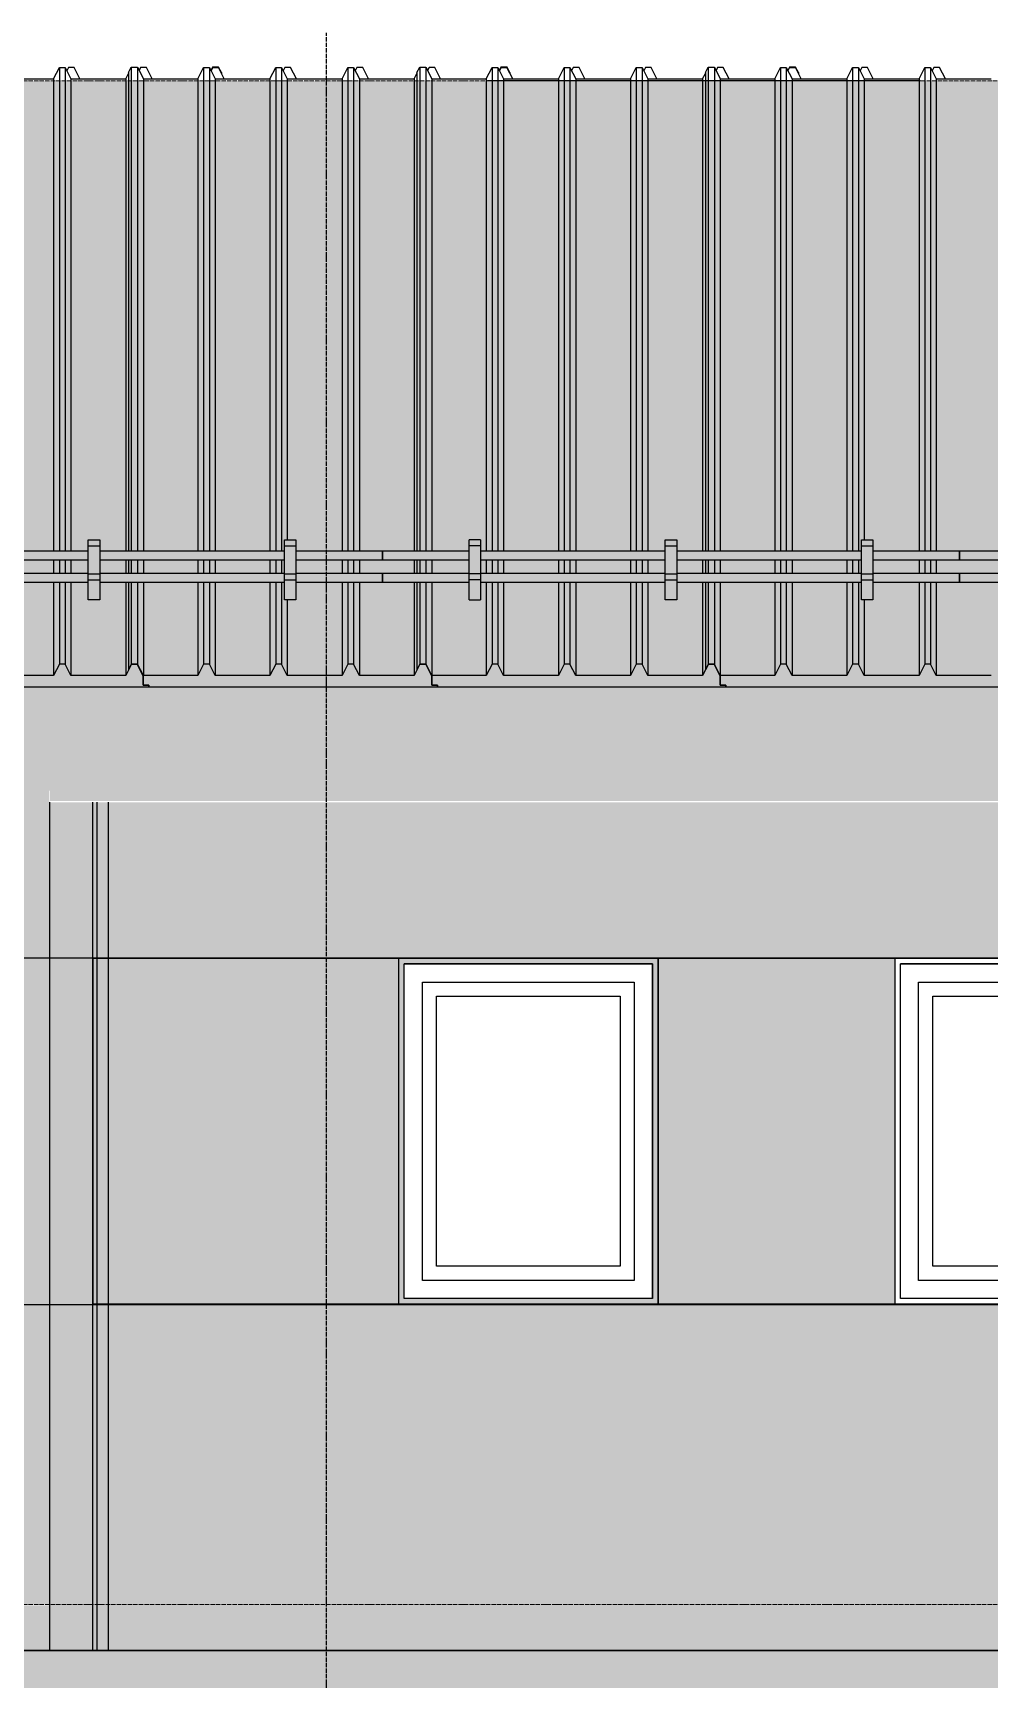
# Model space of a CAD drawing. Header units: millimetres. Extents: x 2162 to 93478, y -2737 to 52379.
# Drawn here: x 23338 to 26653, y 31169 to 36874 of the extents above; entities that cross this region are included whole.
import ezdxf

# ---------------------------------------------------------------- set-up
doc = ezdxf.new("R2010")
doc.units = ezdxf.units.MM
doc.linetypes.add('Штрихпунктир 15 х 2 х 2 мм', pattern=[19, 15, -2, 0, -2])
doc.linetypes.add('Штрихпунктирная', pattern=[30, 25, -2.25, 0.5, -2.25])
doc.layers.add('Axes', color=40, linetype='Штрихпунктирная')
doc.layers.add('Level', color=7, linetype='Continuous', lineweight=9)

# ---------------------------------------------------------------- blocks, each defined once
blk = doc.blocks.new('wind02')
for p, q in [((-48392.2, 2240), (-48392.2, 1040)), ((-47492.2, 2240), (-48392.2, 2240)), ((-47492.2, 2240), (-47492.2, 1040)), ((-48372.2, 1060), (-48372.2, 2220)), ((-47512.2, 2220), (-48372.2, 2220)), ((-48372.2, 1060), (-48372.2, 2220)), ((-48372.2, 2220), (-47512.2, 2220)), ((-47512.2, 1060), (-47512.2, 2220)), ((-47512.2, 2220), (-47512.2, 1060)), ((-48309.2, 2157), (-47575.2, 2157)), ((-48309.2, 1123), (-48309.2, 2157)), ((-47575.2, 2157), (-47575.2, 1123)), ((-48260.2, 1172), (-48260.2, 2108)), ((-48260.2, 2108), (-47624.2, 2108)), ((-47624.2, 2108), (-47624.2, 1172)), ((-47624.2, 1172), (-48260.2, 1172)), ((-47575.2, 1123), (-48309.2, 1123)), ((-48392.2, 1040), (-47492.2, 1040)), ((-47512.2, 1060), (-48372.2, 1060)), ((-47512.2, 1060), (-48372.2, 1060))]:
    blk.add_line(p, q)

msp = doc.modelspace()

# ---------------------------------------------------------------- hatches: boundary and pattern name
at = {"true_color": 0x61993b}
h = msp.add_hatch(color=85, dxfattribs=at)
h.dxf.hatch_style = 1
h.paths.add_polyline_path([(48769.5, 36707.7), (8890.8, 36707.7), (8890.8, 34609.3), (48769.5, 34609.3)])
at = {"true_color": 0xecece7}
h = msp.add_hatch(color=254, dxfattribs=at)
h.dxf.hatch_style = 1
edge = h.paths.add_edge_path(flags=17)
edge.add_line((23395.5, 33667.6), (23024.7, 33667.6))
edge.add_line((23024.7, 33667.6), (23024.7, 32467.6))
edge.add_line((23024.7, 32467.6), (23230.7, 32467.6))
edge.add_line((23230.7, 32467.6), (23230.7, 32527.7))
edge.add_line((23230.7, 32527.7), (23225.7, 32527.7))
edge.add_line((23225.7, 32527.7), (23225.7, 32577.7))
edge.add_line((23225.7, 32577.7), (23275.7, 32577.7))
edge.add_line((23275.7, 32577.7), (23275.7, 32572.7))
edge.add_line((23275.7, 32572.7), (23236.2, 32572.7))
edge.add_arc((23236.2, 32567.2), 5.5, 90, 174.7841)
edge.add_line((23230.7, 32567.7), (23233.9, 32567.7))
edge.add_line((23233.9, 32567.7), (23235.7, 32567.7))
edge.add_line((23235.7, 32567.7), (23241.2, 32567.7))
edge.add_line((23241.2, 32567.7), (23278.9, 32567.7))
edge.add_line((23278.9, 32567.7), (23280.7, 32567.7))
edge.add_line((23280.7, 32567.7), (23280.7, 32467.6))
edge.add_line((23280.7, 32467.6), (23395.5, 32467.6))
edge.add_line((23395.5, 32467.6), (23395.5, 33667.6))
h.paths.add_polyline_path([(23600.5, 34207.7), (23600.5, 33667.7), (26325.5, 33667.7), (26325.5, 32467.6), (26220.5, 32467.6), (25420.5, 32467.6), (24520.5, 32467.6), (23395.5, 32467.6), (23395.5, 33667.6), (23024.7, 33667.6), (23024.7, 33741.5), (21949.6, 33970), (21345.5, 33841.6), (21345.5, 33667.6), (21374.3, 33667.6), (22944.7, 33667.6), (22944.7, 32467.6), (22694.7, 32467.6), (22694.7, 33552.7), (21345.5, 33552.7), (21345.5, 31627.7), (21369.5, 31627.7), (21369.5, 30427.7), (21367.5, 30427.7), (21367.5, 31627.7), (21345.5, 31627.7), (21345.5, 33552.7), (21264.7, 33552.7), (21264.7, 31427.7), (21078.5, 31427.7), (21078.5, 33667.6), (21345.5, 33667.6), (21345.5, 33841.6), (20809.6, 33727.7), (20808.4, 33733.5), (20801.6, 33765.3), (20792.8, 33806.9), (21345.5, 33924.4), (21345.5, 34607.7), (19740.5, 34607.7), (19740.5, 34613.5), (19720.5, 34613.5), (19720.5, 34645.3), (19699.7, 34685.9), (19700.5, 34686.9), (19721, 34646.8), (19720.5, 34645.3), (19720.5, 34614), (19740.5, 34614), (19740.5, 34607.7), (20740.5, 34607.7), (20740.5, 34613.5), (20720.5, 34613.5), (20720.5, 34645.3), (20699.7, 34685.9), (20700.5, 34686.9), (20721, 34646.8), (20720.5, 34645.3), (20720.5, 34614), (20740.5, 34614), (20740.5, 34607.7), (21740.5, 34607.7), (21740.5, 34613.5), (21720.5, 34613.5), (21720.5, 34645.3), (21699.7, 34685.9), (21700.5, 34686.9), (21721, 34646.8), (21720.5, 34645.3), (21720.5, 34614), (21740.5, 34614), (21740.5, 34607.7), (22740.5, 34607.7), (22740.5, 34613.5), (22720.5, 34613.5), (22720.5, 34645.3), (22699.7, 34685.9), (22700.5, 34686.9), (22721, 34646.8), (22720.5, 34645.3), (22720.5, 34614), (22740.5, 34614), (22740.5, 34607.7), (23395.5, 34607.7), (23395.5, 34646.8), (23409.7, 34646.8), (23415.5, 34658.1), (23415.5, 34607.7), (23645.5, 34607.7), (23645.5, 34646.8), (23659.7, 34646.8), (23665.5, 34658.1), (23665.5, 34607.7), (23740.5, 34607.7), (23740.5, 34613.5), (23720.5, 34613.5), (23720.5, 34645.3), (23699.7, 34685.9), (23700.5, 34686.9), (23721, 34646.8), (23909.7, 34646.8), (23915.5, 34658.1), (23915.5, 34607.7), (24145.5, 34607.7), (24145.5, 34646.8), (24159.7, 34646.8), (24165.5, 34658.1), (24165.5, 34607.7), (24395.5, 34607.7), (24395.5, 34646.8), (24409.7, 34646.8), (24415.5, 34658.1), (24415.5, 34607.7), (24645.5, 34607.7), (24645.5, 34646.8), (24659.7, 34646.8), (24665.5, 34658.1), (24665.5, 34607.7), (24740.5, 34607.7), (24740.5, 34613.5), (24720.5, 34613.5), (24720.5, 34645.3), (24699.7, 34685.9), (24700.5, 34686.9), (24721, 34646.8), (24909.7, 34646.8), (24915.5, 34658.1), (24915.5, 34607.7), (25145.5, 34607.7), (25145.5, 34646.8), (25159.7, 34646.8), (25165.5, 34658.1), (25165.5, 34607.7), (25395.5, 34607.7), (25395.5, 34646.8), (25409.7, 34646.8), (25415.5, 34658.1), (25415.5, 34607.7), (25645.5, 34607.7), (25645.5, 34646.8), (25659.7, 34646.8), (25665.5, 34658.1), (25665.5, 34607.7), (25740.5, 34607.7), (25740.5, 34613.5), (25720.5, 34613.5), (25720.5, 34645.3), (25699.7, 34685.9), (25700.5, 34686.9), (25721, 34646.8), (25909.7, 34646.8), (25915.5, 34658.1), (25915.5, 34607.7), (26145.5, 34607.7), (26145.5, 34646.8), (26159.7, 34646.8), (26165.5, 34658.1), (26165.5, 34607.7), (26395.5, 34607.7), (26395.5, 34646.8), (26409.7, 34646.8), (26415.5, 34658.1), (26415.5, 34607.7), (26645.5, 34607.7), (26645.5, 34246.8), (26455.5, 34246.8), (26435.5, 34285.9), (26415.5, 34285.9), (26395.5, 34246.8), (26205.5, 34246.8), (26185.5, 34285.9), (26165.5, 34285.9), (26145.5, 34246.8), (25955.5, 34246.8), (25935.5, 34285.9), (25915.5, 34285.9), (25895.5, 34246.8), (25705.9, 34246.8), (25706.3, 34246), (25706.3, 34245.3), (25685.5, 34285.9), (25665.5, 34285.9), (25645.5, 34246.8), (25455.5, 34246.8), (25435.5, 34285.9), (25415.5, 34285.9), (25395.5, 34246.8), (25205.5, 34246.8), (25185.5, 34285.9), (25165.5, 34285.9), (25145.5, 34246.8), (24955.5, 34246.8), (24935.5, 34285.9), (24915.5, 34285.9), (24895.5, 34246.8), (24705.5, 34246.8), (24685.5, 34285.9), (24665.5, 34285.9), (24645.5, 34246.8), (24455.5, 34246.8), (24435.5, 34285.9), (24415.5, 34285.9), (24395.5, 34246.8), (24205.5, 34246.8), (24185.5, 34285.9), (24165.5, 34285.9), (24145.5, 34246.8), (23955.5, 34246.8), (23935.5, 34285.9), (23915.5, 34285.9), (23895.5, 34246.8), (23705.5, 34246.8), (23685.5, 34285.9), (23665.5, 34285.9), (23645.5, 34246.8), (23455.5, 34246.8), (23435.5, 34285.9), (23415.5, 34285.9), (23395.5, 34246.8), (23395.5, 34207.7)])
h.paths.add_polyline_path([(23106.5, 33806.9), (23102.5, 33788.4), (23097.8, 33766), (23091, 33734), (21951, 33976.3), (21957.8, 34008.3), (21962.5, 34030.3), (21966.5, 34049.2)], flags=16)
h.paths.add_polyline_path([(23106.5, 33806.9), (23102.5, 33788.4), (23102.5, 33788), (23097.8, 33766), (23091, 33734), (21951, 33976.3), (21957.8, 34008.3), (21962.5, 34030.3), (21962.5, 34030.7), (21966.5, 34049.2)], flags=0)
h.paths.add_polyline_path([(23102.5, 33788.4), (23102.5, 33788), (21962.5, 34030.3), (21962.5, 34030.7)], flags=0)
h.paths.add_polyline_path([(24625.5, 33647.7), (25485.5, 33647.7), (25485.5, 32487.7), (24625.5, 32487.7)], flags=16)
h.paths.add_polyline_path([(24688.5, 33584.7), (25422.5, 33584.7), (25422.5, 32550.7), (24688.5, 32550.7)], flags=0)
h.paths.add_polyline_path([(24737.5, 33535.7), (25373.5, 33535.7), (25373.5, 32599.7), (24737.5, 32599.7)], flags=0)
h.paths.add_polyline_path([(25665.6, 34286.9), (25665.2, 34286.1), (25685.8, 34286.1), (25686.3, 34286.9)], flags=16)
h.paths.add_polyline_path([(21345.5, 34607.7), (20740.5, 34607.7), (19740.5, 34607.7), (18335.5, 34607.7), (18335.5, 33667.6), (19320.5, 33667.6), (20220.5, 33667.6), (20998.5, 33667.6), (20998.5, 33767.8), (20809.6, 33727.7), (20808.4, 33733.5), (20801.6, 33765.3), (20792.8, 33806.9), (21345.5, 33924.4)], flags=17)
h.paths.add_polyline_path([(21949.6, 33970), (21345.5, 33841.6), (21345.5, 33667.6), (21374.3, 33667.6), (22944.7, 33667.6), (22944.7, 33758.5)], flags=17)
h.paths.add_polyline_path([(21345.5, 33841.6), (20809.6, 33727.7), (20808.4, 33733.5), (20801.6, 33765.3), (20792.8, 33806.9), (21345.5, 33924.4), (21345.5, 34607.7), (20740.5, 34607.7), (19740.5, 34607.7), (18335.5, 34607.7), (18335.5, 33667.6), (19320.5, 33667.6), (20220.5, 33667.6), (20998.5, 33667.6), (20998.5, 31427.7), (21078.5, 31427.7), (21078.5, 33667.6), (21345.5, 33667.6)])
h.paths.add_polyline_path([(22944.7, 32467.6), (22694.7, 32467.6), (22694.7, 33552.7), (21345.5, 33552.7), (21345.5, 31627.7), (21367.5, 31627.7), (21369.5, 31627.7), (21369.5, 31427.7), (22944.7, 31427.7)], flags=17)
h.paths.add_polyline_path([(22574.7, 31472.7), (21804.7, 31472.7), (21384.7, 31472.7), (21384.7, 33432.7), (21804.7, 33432.7), (22574.7, 33432.7)], flags=16)
h.paths.add_polyline_path([(22467.7, 31772.7), (21979.7, 31772.7), (21979.7, 33247.7), (22467.7, 33247.7)], flags=0)
edge = h.paths.add_edge_path(flags=0)
edge.add_arc((21864.7, 32527.7), 30, 0, 360)
h.paths.add_polyline_path([(21890.1, 32524.8), (21888.5, 32518.1), (21884.9, 32511.9), (21879.8, 32507), (21873.5, 32503.6), (21866.5, 32502.1), (21859.3, 32502.6), (21852.6, 32505.1), (21846.9, 32509.3), (21842.5, 32514.9), (21839.8, 32521.6), (21839.1, 32528.5), (21840.2, 32535.3), (21843.3, 32541.7), (21848, 32547.1), (21854, 32551), (21860.9, 32553), (21868, 32553.1), (21874.9, 32551.2), (21881, 32547.4), (21885.9, 32542.1), (21889, 32535.7), (21890.3, 32528.9), (21889.7, 32522), (21887.2, 32515.4), (21882.9, 32509.6), (21877.2, 32505.3), (21870.5, 32502.7), (21863.4, 32502.1), (21856.4, 32503.4), (21850, 32506.7), (21844.8, 32511.6), (21841.1, 32517.7), (21839.4, 32524.1), (21839.3, 32530.5), (21840.9, 32537.2), (21844.5, 32543.4), (21849.6, 32548.4), (21855.9, 32551.7), (21862.9, 32553.2), (21870.1, 32552.7), (21876.8, 32550.3), (21882.6, 32546.1), (21886.9, 32540.4), (21889.6, 32533.8), (21890.3, 32526.9), (21889.2, 32520.1), (21886.1, 32513.6), (21881.4, 32508.2), (21875.4, 32504.4), (21868.5, 32502.3), (21861.4, 32502.3), (21854.5, 32504.2), (21848.4, 32507.9), (21843.6, 32513.2), (21840.4, 32519.6), (21839.1, 32526.4), (21839.7, 32533.3), (21842.2, 32540), (21846.5, 32545.7), (21852.2, 32550), (21858.9, 32552.6), (21866, 32553.3), (21873, 32551.9), (21879.4, 32548.7), (21884.6, 32543.8), (21888.3, 32537.6), (21890, 32531.2)], flags=0)
edge = h.paths.add_edge_path(flags=0)
edge.add_arc((21864.7, 32527.7), 15, 0, 360)
h.paths.add_polyline_path([(23395.5, 32467.6), (23280.7, 32467.6), (23280.7, 32567.7), (23278.9, 32567.7), (23241.2, 32567.7), (23235.7, 32567.7), (23233.9, 32567.7), (23225.7, 32567.7), (23225.7, 32527.7), (23230.7, 32527.7), (23230.7, 32467.6), (23024.7, 32467.6), (23024.7, 31427.7), (23395.5, 31427.7)], flags=17)
edge = h.paths.add_edge_path(flags=16)
edge.add_line((23205.7, 31977.7), (23230.7, 31977.7))
edge.add_line((23230.7, 31977.7), (23230.7, 31952.7))
edge.add_line((23230.7, 31952.7), (23227.7, 31952.7))
edge.add_line((23227.7, 31952.7), (23227.7, 31971.2))
edge.add_arc((23224.2, 31971.2), 3.5, 0, 90)
edge.add_line((23224.2, 31974.7), (23206.9, 31974.7))
edge.add_arc((23206.9, 31975.9), 1.2, 180, 270, ccw=False)
edge.add_line((23205.7, 31975.9), (23205.7, 31977.7))
at = {"true_color": 0x61993b}
h = msp.add_hatch(color=85, dxfattribs=at)
h.dxf.hatch_style = 1
h.paths.add_polyline_path([(28701.6, 34607.7), (23397.3, 34607.7), (23397.3, 34211.8), (28701.6, 34211.8)])
h = msp.add_hatch(color=85, dxfattribs=at)
h.dxf.hatch_style = 1
h.paths.add_polyline_path([(23600.5, 34207.7), (23395.5, 34207.7), (23395.5, 31267.7), (23600.5, 31267.7)])
at = {"true_color": 0xecece7}
h = msp.add_hatch(color=254, dxfattribs=at)
h.dxf.hatch_style = 1
h.paths.add_polyline_path([(24893.8, 34207.7), (24355.5, 34207.7), (24355.5, 33667.7), (26469, 33667.7), (27225.5, 33667.7), (27365.5, 33667.7), (27365.5, 34207.7), (25893.8, 34207.7)])
h.paths.add_polyline_path([(24355.5, 34207.7), (23893.8, 34207.7), (23600.5, 34207.7), (23600.5, 33667.7), (24355.5, 33667.7)])
h.paths.add_polyline_path([(27365.5, 34207.7), (27365.5, 33667.7), (28130.5, 33667.7), (28130.5, 34207.7)])
h.paths.add_polyline_path([(27365.5, 32467.7), (28130.5, 32467.7), (28130.5, 33667.6), (27365.5, 33667.6)])
h.paths.add_polyline_path([(27365.5, 33667.6), (27225.5, 33667.6), (27225.5, 32467.7), (27365.5, 32467.7)])
h.paths.add_polyline_path([(26220.5, 32467.6), (25420.5, 32467.6), (24520.5, 32467.6), (24355.5, 32467.6), (24355.5, 31427.7), (27365.5, 31427.7), (27365.5, 32467.6), (27120.5, 32467.6)])
h.paths.add_polyline_path([(27365.5, 31427.7), (28130.5, 31427.7), (28130.5, 32467.6), (27365.5, 32467.6)])
h.paths.add_polyline_path([(27365.5, 31427.7), (27365.5, 31267.7), (28130.5, 31267.7), (28130.5, 31427.7)])
h.paths.add_polyline_path([(27365.5, 31267.7), (27365.5, 31427.7), (24355.5, 31427.7), (24355.5, 31267.7)])
h.paths.add_polyline_path([(24355.5, 32467.6), (23600.5, 32467.6), (23600.5, 31427.7), (24355.5, 31427.7)])
h.paths.add_polyline_path([(24355.5, 31267.7), (24355.5, 31427.7), (23600.5, 31427.7), (23600.5, 31267.7)])
h = msp.add_hatch(color=254, dxfattribs=at)
h.dxf.hatch_style = 1
h.paths.add_polyline_path([(23460.1, 31425), (23281.1, 31425), (23281.1, 31275), (23279.3, 31275), (23241.6, 31275), (23236.1, 31275), (23234.3, 31275), (23231.1, 31275), (23231.1, 31280), (23179.1, 31280), (23179.1, 31267.9, 0.158626), (23182.7, 31265), (23460.1, 31265)])
h.paths.add_polyline_path([(23231.1, 31370), (23222.5, 31370), (23184.5, 31365.5, 0.379651), (23177.9, 31358), (23177.9, 31280), (23231.1, 31280)])
h.paths.add_polyline_path([(23227.1, 31425), (23025.1, 31425), (23025.1, 31375.4), (23173.1, 31375.4), (23225.1, 31375), (23225.1, 31373, -0.379651), (23222.5, 31370), (23222.5, 31370), (23231.1, 31370), (23231.1, 31385), (23227.1, 31385)])
h.paths.add_polyline_path([(22945.1, 31425), (22620, 31425), (22620, 31375.4), (22945.1, 31375.4)])
h.paths.add_polyline_path([(22580, 31425), (21370, 31425), (21370, 31375.4), (22580, 31375.4)])
at = {"true_color": 0x61993b}
h = msp.add_hatch(color=85, dxfattribs=at)
h.dxf.hatch_style = 1
h.paths.add_polyline_path([(60590.5, 31267.7), (9190, 31267.7), (9190, 30427.7), (60590.5, 30427.7)])
h = msp.add_hatch(color=85, dxfattribs=at)
h.dxf.hatch_style = 1
h.paths.add_polyline_path([(21047.2, 30457.7), (21039, 30427.7), (21316.5, 30427.7), (21316.5, 31257.7), (21117.2, 31257.7), (21117.2, 31253.7), (21100.3, 31253.7), (21052.2, 31203.7), (21047.2, 31203.7)])
h.paths.add_polyline_path([(21374.5, 31257.7), (21374.5, 31140.2), (22574.5, 31140.2), (22574.5, 31257.7)])
h.paths.add_polyline_path([(21374.5, 31090.2), (21374.5, 30917.7), (22574.5, 30917.7), (22574.5, 31090.2)])
h.paths.add_polyline_path([(22574.5, 30680.2), (22574.5, 30852.7), (21374.5, 30852.7), (21374.5, 30680.2)])
h.paths.add_polyline_path([(22574.5, 30427.7), (22574.5, 30615.2), (21374.5, 30615.2), (21374.5, 30427.7)])
h.paths.add_polyline_path([(22632.5, 30427.7), (22945.5, 30427.7), (22937.2, 30457.7), (22937.2, 31203.7), (22932.2, 31203.7), (22884.1, 31253.7), (22867.2, 31253.7), (22632.5, 31257.7)])
h.paths.add_polyline_path([(27365.5, 30427.7), (27365.5, 31267.7), (24355.5, 31267.7), (24355.5, 30427.7)])

# ---------------------------------------------------------------- linework, layer by layer
for p, q in [((23409.7, 36715), (23429.7, 36754.1)), ((23429.7, 36754.1), (23449.7, 36754.1)), ((23429.7, 36754.1), (23429.7, 35078.3)), ((23449.7, 36754.1), (23469.7, 36715)), ((23449.7, 36754.1), (23449.7, 35078.3)), ((23461.3, 36754.1), (23455.5, 36742.8)), ((23481.3, 36754.1), (23461.3, 36754.1)), ((23501.3, 36715), (23481.3, 36754.1)), ((23669.5, 36736.5), (23679, 36755.1)), ((23679, 36755.1), (23700.5, 36755.1)), ((23679, 36755.1), (23679, 35078.4)), ((23700.5, 36755.1), (23721, 36715)), ((23700.5, 36755.1), (23700.5, 35078.4)), ((23711.3, 36754.1), (23706.1, 36744.1)), ((23731.3, 36754.1), (23711.3, 36754.1)), ((23751.3, 36715), (23731.3, 36754.1)), ((23909.7, 36715), (23929.7, 36754.1)), ((23929.7, 36754.1), (23949.7, 36754.1)), ((23929.7, 36754.1), (23929.7, 35078.1)), ((23949.7, 36754.1), (23969.7, 36715)), ((23949.7, 36754.1), (23949.7, 35078.1)), ((23960.5, 36755.1), (23954.9, 36744.1)), ((23955.3, 36743.2), (23961, 36754.3)), ((23961.3, 36754.1), (23955.5, 36742.8)), ((23982, 36755.1), (23960.5, 36755.1)), ((23961, 36754.3), (23981.5, 36754.3)), ((23981.3, 36754.1), (23961.3, 36754.1)), ((24001.3, 36715), (23981.3, 36754.1)), ((23981.5, 36754.3), (23990.8, 36736.2)), ((23991.5, 36736.5), (23982, 36755.1)), ((24159.7, 36715), (24179.7, 36754.1)), ((24179.7, 36754.1), (24199.7, 36754.1)), ((24179.7, 36754.1), (24179.7, 35078.3)), ((24199.7, 36754.1), (24219.7, 36715)), ((24199.7, 36754.1), (24199.7, 35078.4)), ((24211.3, 36754.1), (24205.5, 36742.8)), ((24231.3, 36754.1), (24211.3, 36754.1)), ((24251.3, 36715), (24231.3, 36754.1)), ((24409.7, 36715), (24429.7, 36754.1)), ((24429.7, 36754.1), (24449.7, 36754.1)), ((24429.7, 36754.1), (24429.7, 35078.1)), ((24449.7, 36754.1), (24469.7, 36715)), ((24449.7, 36754.1), (24449.7, 35078.1)), ((24461.3, 36754.1), (24455.5, 36742.8)), ((24481.3, 36754.1), (24461.3, 36754.1)), ((24501.3, 36715), (24481.3, 36754.1)), ((24669.5, 36736.5), (24679, 36755.1)), ((24679, 36755.1), (24700.5, 36755.1)), ((24679, 36755.1), (24679, 35078.1)), ((24700.5, 36755.1), (24721, 36715)), ((24700.5, 36755.1), (24700.5, 35078.1)), ((24711.3, 36754.1), (24706.1, 36744.1)), ((24731.3, 36754.1), (24711.3, 36754.1)), ((24751.3, 36715), (24731.3, 36754.1)), ((24909.7, 36715), (24929.7, 36754.1)), ((24929.7, 36754.1), (24949.7, 36754.1)), ((24929.7, 36754.1), (24929.7, 35078.4)), ((24949.7, 36754.1), (24969.7, 36715)), ((24949.7, 36754.1), (24949.7, 35078.4)), ((24960.5, 36755.1), (24954.9, 36744.1)), ((24955.3, 36743.2), (24961, 36754.3)), ((24961.3, 36754.1), (24955.5, 36742.8)), ((24982, 36755.1), (24960.5, 36755.1)), ((24961, 36754.3), (24981.5, 36754.3)), ((24981.3, 36754.1), (24961.3, 36754.1)), ((25001.3, 36715), (24981.3, 36754.1)), ((24981.5, 36754.3), (24990.8, 36736.2)), ((24991.5, 36736.5), (24982, 36755.1)), ((25159.7, 36715), (25179.7, 36754.1)), ((25179.7, 36754.1), (25199.7, 36754.1)), ((25179.7, 36754.1), (25179.7, 35078.1)), ((25199.7, 36754.1), (25219.7, 36715)), ((25199.7, 36754.1), (25199.7, 35078.1)), ((25211.3, 36754.1), (25205.5, 36742.8)), ((25231.3, 36754.1), (25211.3, 36754.1)), ((25251.3, 36715), (25231.3, 36754.1)), ((25409.7, 36715), (25429.7, 36754.1)), ((25429.7, 36754.1), (25449.7, 36754.1)), ((25429.7, 36754.1), (25429.7, 35078.3)), ((25449.7, 36754.1), (25469.7, 36715)), ((25449.7, 36754.1), (25449.7, 35078.3)), ((25461.3, 36754.1), (25455.5, 36742.8)), ((25481.3, 36754.1), (25461.3, 36754.1)), ((25501.3, 36715), (25481.3, 36754.1)), ((25669.5, 36736.5), (25679, 36755.1)), ((25679, 36755.1), (25700.5, 36755.1)), ((25679, 36755.1), (25679, 35078.4)), ((25700.5, 36755.1), (25721, 36715)), ((25700.5, 36755.1), (25700.5, 35078.4)), ((25711.3, 36754.1), (25706.1, 36744.1)), ((25731.3, 36754.1), (25711.3, 36754.1)), ((25751.3, 36715), (25731.3, 36754.1)), ((25909.7, 36715), (25929.7, 36754.1)), ((25929.7, 36754.1), (25949.7, 36754.1)), ((25929.7, 36754.1), (25929.7, 35078.1)), ((25949.7, 36754.1), (25969.7, 36715)), ((25949.7, 36754.1), (25949.7, 35078.1)), ((25960.5, 36755.1), (25954.9, 36744.1)), ((25955.3, 36743.2), (25961, 36754.3)), ((25961.3, 36754.1), (25955.5, 36742.8)), ((25982, 36755.1), (25960.5, 36755.1)), ((25961, 36754.3), (25981.5, 36754.3)), ((25981.3, 36754.1), (25961.3, 36754.1)), ((26001.3, 36715), (25981.3, 36754.1)), ((25981.5, 36754.3), (25990.8, 36736.2)), ((25991.5, 36736.5), (25982, 36755.1)), ((26159.7, 36715), (26179.7, 36754.1)), ((26179.7, 36754.1), (26199.7, 36754.1)), ((26179.7, 36754.1), (26179.7, 35078.3)), ((26199.7, 36754.1), (26219.7, 36715)), ((26199.7, 36754.1), (26199.7, 35078.4)), ((26211.3, 36754.1), (26205.5, 36742.8)), ((26231.3, 36754.1), (26211.3, 36754.1)), ((26251.3, 36715), (26231.3, 36754.1)), ((26409.7, 36715), (26429.7, 36754.1)), ((26429.7, 36754.1), (26449.7, 36754.1)), ((26429.7, 36754.1), (26429.7, 35078.1)), ((26449.7, 36754.1), (26469.7, 36715)), ((26449.7, 36754.1), (26449.7, 35078.1)), ((26461.3, 36754.1), (26455.5, 36742.8)), ((26481.3, 36754.1), (26461.3, 36754.1)), ((26501.3, 36715), (26481.3, 36754.1)), ((23219.7, 36715), (23409.7, 36715)), ((23409.7, 36715), (23409.7, 35078.3)), ((23469.7, 36715), (23659.7, 36715)), ((23469.7, 36715), (23469.7, 35078.3)), ((23659.7, 36715), (23669.5, 36734.1)), ((23659.7, 36715), (23659.7, 35078.4)), ((23669.5, 36736.5), (23669.5, 35078.4)), ((23721, 36715), (23909.7, 36715)), ((23721, 36715), (23721, 35078.4)), ((23909.7, 36715), (23909.7, 35078.1)), ((23969.7, 36715), (24159.7, 36715)), ((23969.7, 36715), (23969.7, 35078.1)), ((23990.8, 36736.2), (23991.5, 36736.5)), ((23991.5, 36736.5), (23991.5, 36734.1)), ((24159.7, 36715), (24159.7, 35078.3)), ((24219.7, 36715), (24409.7, 36715)), ((24219.7, 36715), (24219.7, 35117.8)), ((24409.7, 36715), (24409.7, 35078.1)), ((24469.7, 36715), (24659.7, 36715)), ((24469.7, 36715), (24469.7, 35078.1)), ((24659.7, 36715), (24669.5, 36734.1)), ((24659.7, 36715), (24659.7, 35078.1)), ((24669.5, 36736.5), (24669.5, 35078.1)), ((24721, 36715), (24909.7, 36715)), ((24721, 36715), (24721, 35078.1)), ((24909.7, 36715), (24909.7, 35078.4)), ((26220.5, 36707.7), (24914.2, 36707.7)), ((24969.7, 36715), (25159.7, 36715)), ((24969.7, 36715), (24969.7, 35078.4)), ((24990.8, 36736.2), (24991.5, 36736.5)), ((24991.5, 36736.5), (24991.5, 36734.1)), ((25159.7, 36715), (25159.7, 35078.1)), ((25219.7, 36715), (25409.7, 36715)), ((25219.7, 36715), (25219.7, 35078.1)), ((25409.7, 36715), (25409.7, 35078.3)), ((25469.7, 36715), (25659.7, 36715)), ((25469.7, 36715), (25469.7, 35078.3)), ((25659.7, 36715), (25669.5, 36734.1)), ((25659.7, 36715), (25659.7, 35078.4)), ((25669.5, 36736.5), (25669.5, 35078.4)), ((25721, 36715), (25909.7, 36715)), ((25721, 36715), (25721, 35078.4)), ((25909.7, 36715), (25909.7, 35078.1)), ((25969.7, 36715), (26159.7, 36715)), ((25969.7, 36715), (25969.7, 35078.1)), ((25990.8, 36736.2), (25991.5, 36736.5)), ((25991.5, 36736.5), (25991.5, 36734.1)), ((26414.2, 36707.7), (26034.2, 36707.7)), ((26159.7, 36715), (26159.7, 35078.3)), ((26219.7, 36715), (26409.7, 36715)), ((26219.7, 36715), (26219.7, 35117.8)), ((26409.7, 36715), (26409.7, 35078.1)), ((26469.7, 36715), (26659.7, 36715)), ((26469.7, 36715), (26469.7, 35078.1)), ((23530, 35097), (23570, 35097)), ((24210, 35097), (24250, 35097)), ((24890, 35097), (24850, 35097)), ((25530, 35097), (25570, 35097)), ((26210, 35097), (26250, 35097)), ((23409.7, 35048.4), (23409.7, 35000.1)), ((23429.7, 35048.4), (23429.7, 35000.1)), ((23449.7, 35048.4), (23449.7, 35000.1)), ((23469.7, 35048.4), (23469.7, 35000.1)), ((23659.7, 35048.5), (23659.7, 35000.1)), ((23669.5, 35048.5), (23669.5, 35000.1)), ((23679, 35048.5), (23679, 35000.1)), ((23700.5, 35048.5), (23700.5, 35000.1)), ((23721, 35048.6), (23721, 35000.1)), ((23909.7, 35048.4), (23909.7, 34999.8)), ((23929.7, 35048.4), (23929.7, 34999.8)), ((23949.7, 35048.4), (23949.7, 34999.8)), ((23969.7, 35048.4), (23969.7, 34999.8)), ((24159.7, 35048.4), (24159.7, 35000.1)), ((24179.7, 35048.4), (24179.7, 35000.1)), ((24199.7, 35048.4), (24199.7, 35000.1)), ((24409.7, 35048.4), (24409.7, 34999.8)), ((24429.7, 35048.4), (24429.7, 34999.8)), ((24449.7, 35048.4), (24449.7, 34999.8)), ((24469.7, 35048.4), (24469.7, 34999.8)), ((24550, 35078.4), (24550, 35078.4)), ((24550, 35078.4), (24550, 35078.4)), ((24659.7, 35048.4), (24659.7, 34999.8)), ((24669.5, 35048.4), (24669.5, 34999.8)), ((24679, 35048.4), (24679, 34999.8)), ((24700.5, 35048.4), (24700.5, 34999.8)), ((24721, 35048.4), (24721, 34999.8)), ((24909.7, 35048.4), (24909.7, 35000.1)), ((24929.7, 35048.4), (24929.7, 35000.1)), ((24949.7, 35048.5), (24949.7, 35000.1)), ((24969.7, 35048.5), (24969.7, 35000.1)), ((25159.7, 35048.4), (25159.7, 34999.8)), ((25179.7, 35048.4), (25179.7, 34999.8)), ((25199.7, 35048.4), (25199.7, 34999.8)), ((25219.7, 35048.4), (25219.7, 34999.8)), ((25409.7, 35048.4), (25409.7, 35000.1)), ((25429.7, 35048.4), (25429.7, 35000.1)), ((25449.7, 35048.4), (25449.7, 35000.1)), ((25469.7, 35048.4), (25469.7, 35000.1)), ((25659.7, 35048.5), (25659.7, 35000.1)), ((25669.5, 35048.5), (25669.5, 35000.1)), ((25679, 35048.5), (25679, 35000.1)), ((25700.5, 35048.5), (25700.5, 35000.1)), ((25721, 35048.6), (25721, 35000.1)), ((25909.7, 35048.4), (25909.7, 34999.8)), ((25929.7, 35048.4), (25929.7, 34999.8)), ((25949.7, 35048.4), (25949.7, 34999.8)), ((25969.7, 35048.4), (25969.7, 34999.8)), ((26159.7, 35048.4), (26159.7, 35000.1)), ((26179.7, 35048.4), (26179.7, 35000.1)), ((26199.7, 35048.4), (26199.7, 35000.1)), ((26409.7, 35048.4), (26409.7, 34999.8)), ((26429.7, 35048.4), (26429.7, 34999.8)), ((26449.7, 35048.4), (26449.7, 34999.8)), ((26469.7, 35048.4), (26469.7, 34999.8)), ((26550, 35078.4), (26550, 35078.4)), ((26550, 35078.4), (26550, 35078.4)), ((23530, 34999.2), (23570, 34999.2)), ((23530, 34978.4), (23570, 34978.4)), ((24210, 34999.2), (24250, 34999.2)), ((24210, 34978.4), (24250, 34978.4)), ((24550, 35000.1), (24550, 35000.1)), ((24550, 35000.1), (24550, 35000.1)), ((24890, 34999.2), (24850, 34999.2)), ((24890, 34978.4), (24850, 34978.4)), ((25530, 34999.2), (25570, 34999.2)), ((25530, 34978.4), (25570, 34978.4)), ((26210, 34999.2), (26250, 34999.2)), ((26210, 34978.4), (26250, 34978.4)), ((26550, 35000.1), (26550, 35000.1)), ((26550, 35000.1), (26550, 35000.1)), ((23409.7, 34970.2), (23409.7, 34646.8)), ((23429.7, 34970.2), (23429.7, 34685.9)), ((23449.7, 34970.2), (23449.7, 34685.9)), ((23469.7, 34970.2), (23469.7, 34646.8)), ((23659.7, 34970.3), (23659.7, 34646.8)), ((23669.5, 34970.3), (23669.5, 34668.4)), ((23679, 34970.3), (23679, 34686.9)), ((23700.5, 34970.3), (23700.5, 34686.9)), ((23721, 34970.3), (23721, 34646.8)), ((23909.7, 34970.2), (23909.7, 34646.8)), ((23929.7, 34970.2), (23929.7, 34685.9)), ((23949.7, 34970.2), (23949.7, 34685.9)), ((23969.7, 34970.2), (23969.7, 34646.8)), ((24159.7, 34970.2), (24159.7, 34646.8)), ((24179.7, 34970.2), (24179.7, 34685.9)), ((24199.7, 34970.2), (24199.7, 34685.9)), ((24409.7, 34970.2), (24409.7, 34646.8)), ((24429.7, 34970.2), (24429.7, 34685.9)), ((24449.7, 34970.2), (24449.7, 34685.9)), ((24469.7, 34970.2), (24469.7, 34646.8)), ((24659.7, 34970.2), (24659.7, 34646.8)), ((24669.5, 34970.2), (24669.5, 34668.4)), ((24679, 34970.2), (24679, 34686.9)), ((24700.5, 34970.2), (24700.5, 34686.9)), ((24721, 34970.2), (24721, 34646.8)), ((24909.7, 34970.2), (24909.7, 34646.8)), ((24929.7, 34970.2), (24929.7, 34685.9)), ((24949.7, 34970.2), (24949.7, 34685.9)), ((24969.7, 34970.2), (24969.7, 34646.8)), ((25159.7, 34970.2), (25159.7, 34646.8)), ((25179.7, 34970.2), (25179.7, 34685.9)), ((25199.7, 34970.2), (25199.7, 34685.9)), ((25219.7, 34970.2), (25219.7, 34646.8)), ((25409.7, 34970.2), (25409.7, 34646.8)), ((25429.7, 34970.2), (25429.7, 34685.9)), ((25449.7, 34970.2), (25449.7, 34685.9)), ((25469.7, 34970.2), (25469.7, 34646.8)), ((25659.7, 34970.3), (25659.7, 34646.8)), ((25669.5, 34970.3), (25669.5, 34668.4)), ((25679, 34970.3), (25679, 34686.9)), ((25700.5, 34970.3), (25700.5, 34686.9)), ((25721, 34970.3), (25721, 34646.8)), ((25909.7, 34970.2), (25909.7, 34646.8)), ((25929.7, 34970.2), (25929.7, 34685.9)), ((25949.7, 34970.2), (25949.7, 34685.9)), ((25969.7, 34970.2), (25969.7, 34646.8)), ((26159.7, 34970.2), (26159.7, 34646.8)), ((26179.7, 34970.2), (26179.7, 34685.9)), ((26199.7, 34970.2), (26199.7, 34685.9)), ((26409.7, 34970.2), (26409.7, 34646.8)), ((26429.7, 34970.2), (26429.7, 34685.9)), ((26449.7, 34970.2), (26449.7, 34685.9)), ((26469.7, 34970.2), (26469.7, 34646.8)), ((24219.7, 34909.9), (24219.7, 34646.8)), ((26219.7, 34909.9), (26219.7, 34646.8)), ((23409.7, 34646.8), (23219.7, 34646.8)), ((23429.7, 34685.9), (23409.7, 34646.8)), ((23449.7, 34685.9), (23429.7, 34685.9)), ((23469.7, 34646.8), (23449.7, 34685.9)), ((23659.7, 34646.8), (23469.7, 34646.8)), ((23679.7, 34685.9), (23659.7, 34646.8)), ((23679, 34686.9), (23669.5, 34668.4)), ((23669.5, 34668.4), (23670.2, 34668)), ((23670.2, 34668), (23679.5, 34686.1)), ((23700.5, 34686.9), (23679, 34686.9)), ((23679.5, 34686.1), (23700, 34686.1)), ((23699.7, 34685.9), (23679.7, 34685.9)), ((23720.5, 34645.3), (23699.7, 34685.9)), ((23700, 34686.1), (23720.5, 34646)), ((23721, 34646.8), (23700.5, 34686.9)), ((23720.5, 34613.5), (23720.5, 34645.3)), ((23720.5, 34645.3), (23720.5, 34614)), ((23909.7, 34646.8), (23721, 34646.8)), ((23929.7, 34685.9), (23909.7, 34646.8)), ((23949.7, 34685.9), (23929.7, 34685.9)), ((23969.7, 34646.8), (23949.7, 34685.9)), ((24159.7, 34646.8), (23969.7, 34646.8)), ((24179.7, 34685.9), (24159.7, 34646.8)), ((24199.7, 34685.9), (24179.7, 34685.9)), ((24219.7, 34646.8), (24199.7, 34685.9)), ((24409.7, 34646.8), (24219.7, 34646.8)), ((24429.7, 34685.9), (24409.7, 34646.8)), ((24449.7, 34685.9), (24429.7, 34685.9)), ((24469.7, 34646.8), (24449.7, 34685.9)), ((24659.7, 34646.8), (24469.7, 34646.8)), ((24679.7, 34685.9), (24659.7, 34646.8)), ((24679, 34686.9), (24669.5, 34668.4)), ((24669.5, 34668.4), (24670.2, 34668)), ((24670.2, 34668), (24679.5, 34686.1)), ((24700.5, 34686.9), (24679, 34686.9)), ((24679.5, 34686.1), (24700, 34686.1)), ((24699.7, 34685.9), (24679.7, 34685.9)), ((24720.5, 34645.3), (24699.7, 34685.9)), ((24700, 34686.1), (24720.5, 34646)), ((24721, 34646.8), (24700.5, 34686.9)), ((24720.5, 34613.5), (24720.5, 34645.3)), ((24720.5, 34645.3), (24720.5, 34614)), ((24909.7, 34646.8), (24721, 34646.8)), ((24929.7, 34685.9), (24909.7, 34646.8)), ((24949.7, 34685.9), (24929.7, 34685.9)), ((24969.7, 34646.8), (24949.7, 34685.9)), ((25159.7, 34646.8), (24969.7, 34646.8)), ((25179.7, 34685.9), (25159.7, 34646.8)), ((25199.7, 34685.9), (25179.7, 34685.9)), ((25219.7, 34646.8), (25199.7, 34685.9)), ((25409.7, 34646.8), (25219.7, 34646.8)), ((25429.7, 34685.9), (25409.7, 34646.8)), ((25449.7, 34685.9), (25429.7, 34685.9)), ((25469.7, 34646.8), (25449.7, 34685.9)), ((25659.7, 34646.8), (25469.7, 34646.8)), ((25679.7, 34685.9), (25659.7, 34646.8)), ((25679, 34686.9), (25669.5, 34668.4)), ((25669.5, 34668.4), (25670.2, 34668)), ((25670.2, 34668), (25679.5, 34686.1)), ((25700.5, 34686.9), (25679, 34686.9)), ((25679.5, 34686.1), (25700, 34686.1)), ((25699.7, 34685.9), (25679.7, 34685.9)), ((25720.5, 34645.3), (25699.7, 34685.9)), ((25700, 34686.1), (25720.5, 34646)), ((25721, 34646.8), (25700.5, 34686.9)), ((25720.5, 34613.5), (25720.5, 34645.3)), ((25720.5, 34645.3), (25720.5, 34614)), ((25909.7, 34646.8), (25721, 34646.8)), ((25929.7, 34685.9), (25909.7, 34646.8)), ((25949.7, 34685.9), (25929.7, 34685.9)), ((25969.7, 34646.8), (25949.7, 34685.9)), ((26159.7, 34646.8), (25969.7, 34646.8)), ((26179.7, 34685.9), (26159.7, 34646.8)), ((26199.7, 34685.9), (26179.7, 34685.9)), ((26219.7, 34646.8), (26199.7, 34685.9)), ((26409.7, 34646.8), (26219.7, 34646.8)), ((26429.7, 34685.9), (26409.7, 34646.8)), ((26449.7, 34685.9), (26429.7, 34685.9)), ((26469.7, 34646.8), (26449.7, 34685.9)), ((26659.7, 34646.8), (26469.7, 34646.8)), ((22740.5, 34607.7), (23740.5, 34607.7)), ((23720.5, 34614), (23740.5, 34614)), ((23740.5, 34613.5), (23720.5, 34613.5)), ((23740.5, 34607.7), (23740.5, 34613.5)), ((23740.5, 34613.5), (23740.5, 34607.7)), ((23740.5, 34607.7), (24740.5, 34607.7)), ((24720.5, 34614), (24740.5, 34614)), ((24740.5, 34613.5), (24720.5, 34613.5)), ((24740.5, 34607.7), (24740.5, 34613.5)), ((24740.5, 34613.5), (24740.5, 34607.7)), ((24740.5, 34607.7), (25740.5, 34607.7)), ((25720.5, 34614), (25740.5, 34614)), ((25740.5, 34613.5), (25720.5, 34613.5)), ((25740.5, 34607.7), (25740.5, 34613.5)), ((25740.5, 34613.5), (25740.5, 34607.7)), ((25740.5, 34607.7), (26740.5, 34607.7)), ((23395.5, 34207.7), (23395.5, 31267.7)), ((23545.5, 31267.7), (23545.5, 34207.7)), ((23560.5, 31267.7), (23560.5, 34207.7)), ((23600.5, 31267.7), (23600.5, 34207.7)), ((24520.5, 33667.6), (23024.7, 33667.6)), ((24520.5, 33667.6), (23024.7, 33667.6)), ((23545.5, 33667.7), (26469, 33667.7)), ((23545.5, 33667.7), (23545.5, 32467.7)), ((23750.5, 33667.7), (28130.5, 33667.7)), ((25420.5, 33667.6), (24520.5, 33667.6)), ((26220.5, 33667.6), (25420.5, 33667.6)), ((26220.5, 33667.6), (25420.5, 33667.6)), ((25505.5, 32467.7), (25505.5, 33667.7)), ((27120.5, 33667.6), (26220.5, 33667.6)), ((23280.7, 32467.6), (24520.5, 32467.6)), ((23280.7, 32467.6), (24520.5, 32467.6)), ((28130.5, 32467.7), (23545.5, 32467.7)), ((24520.5, 32467.6), (25420.5, 32467.6)), ((25420.5, 32467.6), (26220.5, 32467.6)), ((25420.5, 32467.6), (26220.5, 32467.6)), ((26220.5, 32467.6), (27120.5, 32467.6)), ((30756.7, 31267.7), (23182.3, 31267.7)), ((23182.3, 31267.7), (27365.5, 31267.7))]:
    msp.add_line(p, q)
at = {"color": 0}
for p, q in [((23530, 35097), (23530, 35117.8)), ((23530, 35117.8), (23570, 35117.8)), ((23530, 34999.2), (23530, 35097)), ((23570, 35117.8), (23570, 35097)), ((23570, 35097), (23570, 34999.2)), ((24210, 35097), (24210, 35117.8)), ((24210, 35117.8), (24250, 35117.8)), ((24210, 34999.2), (24210, 35097)), ((24250, 35117.8), (24250, 35097)), ((24250, 35097), (24250, 34999.2)), ((24850, 35097), (24850, 35117.8)), ((24890, 35117.8), (24850, 35117.8)), ((24850, 34999.2), (24850, 35097)), ((24890, 35117.8), (24890, 35097)), ((24890, 35097), (24890, 34999.2)), ((25530, 35097), (25530, 35117.8)), ((25530, 35117.8), (25570, 35117.8)), ((25530, 34999.2), (25530, 35097)), ((25570, 35117.8), (25570, 35097)), ((25570, 35097), (25570, 34999.2)), ((26210, 35097), (26210, 35117.8)), ((26210, 35117.8), (26250, 35117.8)), ((26210, 34999.2), (26210, 35097)), ((26250, 35117.8), (26250, 35097)), ((26250, 35097), (26250, 34999.2)), ((23530, 35078.4), (22890, 35078.4)), ((22890, 35048.4), (23530, 35048.4)), ((24210, 35078.4), (23570, 35078.4)), ((23570, 35048.4), (24210, 35048.4)), ((24550, 35078.4), (24250, 35078.4)), ((24250, 35048.4), (24550, 35048.4)), ((24850, 35078.4), (24550, 35078.4)), ((24550, 35060.3), (24550, 35078.4)), ((24550, 35078.4), (24550, 35060.3)), ((24550, 35048.4), (24550, 35060.3)), ((24550, 35060.3), (24550, 35048.4)), ((24550, 35048.4), (24850, 35048.4)), ((25530, 35078.4), (24890, 35078.4)), ((24890, 35048.4), (25530, 35048.4)), ((26210, 35078.4), (25570, 35078.4)), ((25570, 35048.4), (26210, 35048.4)), ((26550, 35078.4), (26250, 35078.4)), ((26250, 35048.4), (26550, 35048.4)), ((26850, 35078.4), (26550, 35078.4)), ((26550, 35060.3), (26550, 35078.4)), ((26550, 35078.4), (26550, 35060.3)), ((26550, 35048.4), (26550, 35060.3)), ((26550, 35060.3), (26550, 35048.4)), ((26550, 35048.4), (26850, 35048.4)), ((23530, 35000.1), (22890, 35000.1)), ((23530, 34978.4), (23530, 34999.2)), ((23530, 34909.9), (23530, 34978.4)), ((24210, 35000.1), (23570, 35000.1)), ((23570, 34999.2), (23570, 34978.4)), ((23570, 34978.4), (23570, 34909.9)), ((24210, 34978.4), (24210, 34999.2)), ((24210, 34909.9), (24210, 34978.4)), ((24550, 35000.1), (24250, 35000.1)), ((24250, 34999.2), (24250, 34978.4)), ((24250, 34978.4), (24250, 34909.9)), ((24850, 35000.1), (24550, 35000.1)), ((24550, 34982), (24550, 35000.1)), ((24550, 35000.1), (24550, 34982)), ((24550, 34970.1), (24550, 34982)), ((24550, 34982), (24550, 34970.1)), ((24850, 34978.4), (24850, 34999.2)), ((24850, 34909.9), (24850, 34978.4)), ((25530, 35000.1), (24890, 35000.1)), ((24890, 34999.2), (24890, 34978.4)), ((24890, 34978.4), (24890, 34909.9)), ((25530, 34978.4), (25530, 34999.2)), ((25530, 34909.9), (25530, 34978.4)), ((26210, 35000.1), (25570, 35000.1)), ((25570, 34999.2), (25570, 34978.4)), ((25570, 34978.4), (25570, 34909.9)), ((26210, 34978.4), (26210, 34999.2)), ((26210, 34909.9), (26210, 34978.4)), ((26550, 35000.1), (26250, 35000.1)), ((26250, 34999.2), (26250, 34978.4)), ((26250, 34978.4), (26250, 34909.9)), ((26850, 35000.1), (26550, 35000.1)), ((26550, 34982), (26550, 35000.1)), ((26550, 35000.1), (26550, 34982)), ((26550, 34970.1), (26550, 34982)), ((26550, 34982), (26550, 34970.1)), ((22890, 34970.1), (23530, 34970.1)), ((23570, 34970.1), (24210, 34970.1)), ((24250, 34970.1), (24550, 34970.1)), ((24550, 34970.1), (24850, 34970.1)), ((24890, 34970.1), (25530, 34970.1)), ((25570, 34970.1), (26210, 34970.1)), ((26250, 34970.1), (26550, 34970.1)), ((26550, 34970.1), (26850, 34970.1)), ((23570, 34909.9), (23530, 34909.9)), ((24250, 34909.9), (24210, 34909.9)), ((24850, 34909.9), (24890, 34909.9)), ((25570, 34909.9), (25530, 34909.9)), ((26250, 34909.9), (26210, 34909.9))]:
    msp.add_line(p, q, dxfattribs=at)
at = {"layer": 'Axes', "linetype": 'Штрихпунктир 15 х 2 х 2 мм'}
msp.add_line((24355.5, 28058.5), (24355.5, 36874.2), dxfattribs=at)
at = {"layer": 'Level', "linetype": 'Штрихпунктир 15 х 2 х 2 мм'}
for p, q in [((9494.9, 36707.7), (49857.3, 36707.7)), ((9494.9, 34607.7), (61138.6, 34607.7)), ((9494.9, 31427.7), (60403.5, 31427.7))]:
    msp.add_line(p, q, dxfattribs=at)

# ---------------------------------------------------------------- block references
for p in [(72997.7, 31427.7), (74717.7, 31427.7)]:
    msp.add_blockref('wind02', p)

doc.saveas('drawing.dxf')
